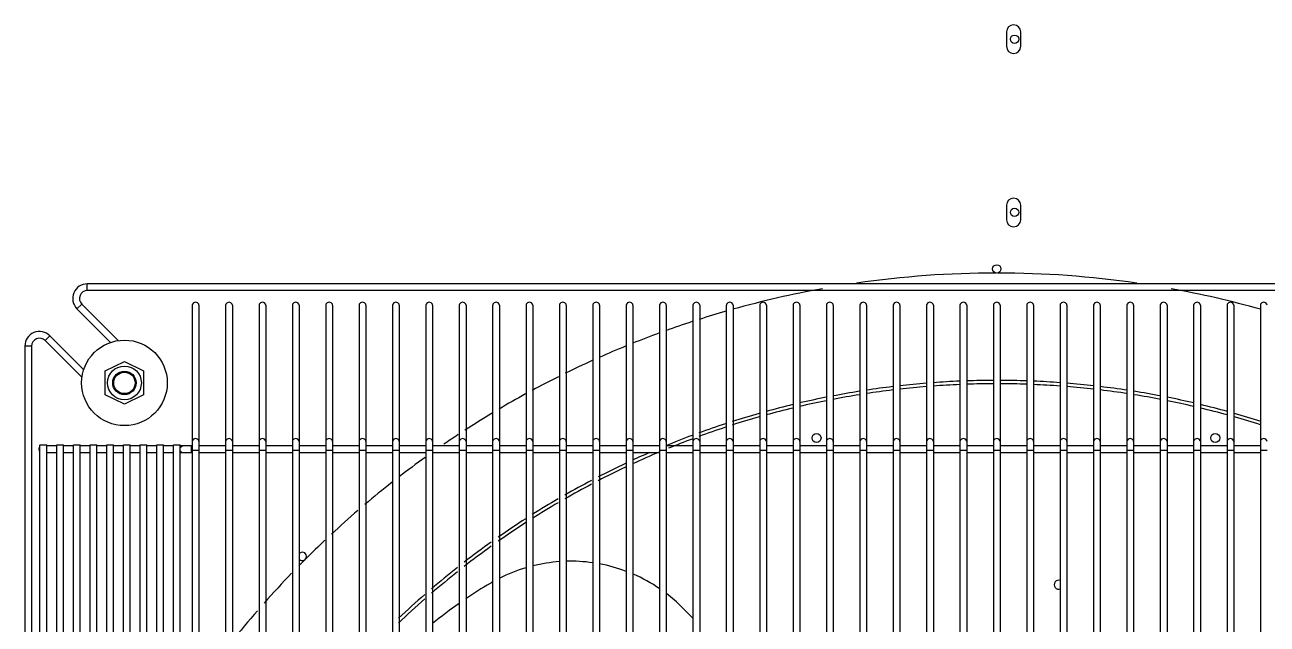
# Model space of a CAD drawing. Header units: metres. Extents: x -367 to 374, y -238 to 224.
# Drawn here: x 240.605 to 241.156, y 216.92 to 217.186 of the extents above; entities that cross this region are included whole.
import ezdxf
from ezdxf.enums import TextEntityAlignment as Align

# ---------------------------------------------------------------- set-up
doc = ezdxf.new("R2010")
doc.units = ezdxf.units.M
for name, color, linetype in [('ELE-ALIMENTADORES', 160, 'Continuous'), ('LA_BAU_BASES GERAIS_R00$0$ARQ-XREF-ATT', 8, 'Continuous'), ('LA_BAU_BASES GERAIS_R00$0$BASE', 253, 'Continuous'), ('LA_BAU_BASES GERAIS_R00$0$dutos', 31, 'Continuous')]:
    doc.layers.add(name, color=color, linetype=linetype)
doc.styles.add('LA_BAU_BASES GERAIS_R00$0$R60-125-RS', font='romans.shx', dxfattribs={"height": 0.19})
doc.styles.add('LA_BAU_BASES GERAIS_R00$0$R80-100-RS', font='romans.shx', dxfattribs={"height": 0.203})

# ---------------------------------------------------------------- blocks, each defined once
blk = doc.blocks.new('LA_BAU_BASES GERAIS_R00$0$A$C5BA41825')
at = {"layer": 'LA_BAU_BASES GERAIS_R00$0$dutos', "color": 251}
for p, q in [((-25.70958968589245, 39.2428556700529), (-25.70958968589245, 39.23645567005246)), ((-25.70328968589244, 39.23645567005246), (-25.70328968589244, 39.2428556700529)), ((-25.70958968589245, 39.16585567005325), (-25.70958968589245, 39.15945567005281)), ((-25.70328968589244, 39.15945567005281), (-25.70328968589244, 39.16585567005325)), ((-26.11770209493681, 39.12795567005287), (-26.11770209493681, 39.13095567005291)), ((-25.30981347807353, 39.13095567005291), (-26.11770209493681, 39.13095567005291)), ((-25.30981347807353, 39.12795567005287), (-26.11770209493681, 39.12795567005287)), ((-26.12017696867171, 39.12198079631833), (-26.12229828901499, 39.11985947597509)), ((-26.12017696867171, 39.12198079631833), (-26.10393958074081, 39.10574340838855)), ((-26.12229828901499, 39.11985947597509), (-26.10736137019935, 39.1049225571594)), ((-26.07111968589244, 39.12149266126528), (-26.07111968589244, 38.2755585557361)), ((-26.06811968589244, 39.12149266126528), (-26.06811968589244, 38.2755585557361)), ((-26.05629968589244, 39.12149266126528), (-26.05629968589244, 38.2755585557361)), ((-26.05329968589244, 39.12149266126528), (-26.05329968589244, 38.2755585557361)), ((-26.04147968589244, 39.12149266126528), (-26.04147968589244, 38.2755585557361)), ((-26.03847968589244, 39.12149266126528), (-26.03847968589244, 38.2755585557361)), ((-26.02665968589244, 39.12149266126528), (-26.02665968589244, 38.2755585557361)), ((-26.02365968589244, 39.12149266126528), (-26.02365968589244, 38.2755585557361)), ((-26.01183968589244, 39.12149266126528), (-26.01183968589244, 38.2755585557361)), ((-26.00883968589244, 39.12149266126528), (-26.00883968589244, 38.2755585557361)), ((-25.99701968589245, 39.12149266126528), (-25.99701968589245, 38.2755585557361)), ((-25.99401968589245, 39.12149266126528), (-25.99401968589245, 38.2755585557361)), ((-25.98219968589245, 39.12149266126528), (-25.98219968589245, 38.2755585557361)), ((-25.97919968589245, 39.12149266126528), (-25.97919968589245, 38.2755585557361)), ((-25.96737968589245, 39.12149266126528), (-25.96737968589245, 38.2755585557361)), ((-25.96437968589245, 39.12149266126528), (-25.96437968589245, 38.2755585557361)), ((-25.95255968589245, 39.12149266126528), (-25.95255968589245, 38.2755585557361)), ((-25.94955968589245, 39.12149266126528), (-25.94955968589245, 38.2755585557361)), ((-25.93773968589245, 39.12149266126528), (-25.93773968589245, 38.2755585557361)), ((-25.93473968589245, 39.12149266126528), (-25.93473968589245, 38.2755585557361)), ((-25.92291968589245, 39.12149266126528), (-25.92291968589245, 38.2755585557361)), ((-25.91991968589245, 39.12149266126528), (-25.91991968589245, 38.2755585557361)), ((-25.90809968589245, 39.12149266126528), (-25.90809968589245, 38.2755585557361)), ((-25.90509968589244, 39.12149266126528), (-25.90509968589244, 38.2755585557361)), ((-25.89327968589244, 39.12149266126528), (-25.89327968589244, 38.2755585557361)), ((-25.89027968589244, 39.12149266126528), (-25.89027968589244, 38.2755585557361)), ((-25.87845968589244, 39.12149266126528), (-25.87845968589244, 38.2755585557361)), ((-25.87545968589244, 39.12149266126528), (-25.87545968589244, 38.2755585557361)), ((-25.86363968589244, 39.12149266126528), (-25.86363968589244, 38.2755585557361)), ((-25.86063968589244, 39.12149266126528), (-25.86063968589244, 38.2755585557361)), ((-25.84881968589244, 39.12149266126528), (-25.84881968589244, 38.2755585557361)), ((-25.84581968589244, 39.12149266126528), (-25.84581968589244, 38.2755585557361)), ((-25.83399968589244, 39.12149266126528), (-25.83399968589244, 38.2755585557361)), ((-25.83099968589244, 39.12149266126528), (-25.83099968589244, 38.2755585557361)), ((-25.81917968589244, 39.12149266126528), (-25.81917968589244, 38.2755585557361)), ((-25.81617968589244, 39.12149266126528), (-25.81617968589244, 38.2755585557361)), ((-25.80435968589244, 39.12149266126528), (-25.80435968589244, 38.2755585557361)), ((-25.80135968589244, 39.12149266126528), (-25.80135968589244, 38.2755585557361)), ((-25.78953968589244, 39.12149266126528), (-25.78953968589244, 38.2755585557361)), ((-25.78653968589244, 39.12149266126528), (-25.78653968589244, 38.2755585557361)), ((-25.77471968589244, 39.12149266126528), (-25.77471968589244, 38.2755585557361)), ((-25.77171968589244, 39.12149266126528), (-25.77171968589244, 38.2755585557361)), ((-25.75989968589244, 39.12149266126528), (-25.75989968589244, 38.2755585557361)), ((-25.75689968589244, 39.12149266126528), (-25.75689968589244, 38.2755585557361)), ((-25.74507968589244, 39.12149266126528), (-25.74507968589244, 38.2755585557361)), ((-25.74207968589244, 39.12149266126528), (-25.74207968589244, 38.2755585557361)), ((-25.73025968589244, 39.12149266126528), (-25.73025968589244, 38.2755585557361)), ((-25.72725968589244, 39.12149266126528), (-25.72725968589244, 38.2755585557361)), ((-25.71543968589244, 39.12149266126528), (-25.71543968589244, 38.2755585557361)), ((-25.71243968589244, 39.12149266126528), (-25.71243968589244, 38.2755585557361)), ((-25.70061968589244, 39.12149266126528), (-25.70061968589244, 38.2755585557361)), ((-25.69761968589244, 39.12149266126528), (-25.69761968589244, 38.2755585557361)), ((-25.68579968589244, 39.12149266126528), (-25.68579968589244, 38.2755585557361)), ((-25.68279968589244, 39.12149266126528), (-25.68279968589244, 38.2755585557361)), ((-25.67097968589244, 39.12149266126528), (-25.67097968589244, 38.2755585557361)), ((-25.66797968589244, 39.12149266126528), (-25.66797968589244, 38.2755585557361)), ((-25.65615968589244, 39.12149266126528), (-25.65615968589244, 38.2755585557361)), ((-25.65315968589244, 39.12149266126528), (-25.65315968589244, 38.2755585557361)), ((-25.64133968589244, 39.12149266126528), (-25.64133968589244, 38.2755585557361)), ((-25.63833968589244, 39.12149266126528), (-25.63833968589244, 38.2755585557361)), ((-25.62651968589244, 39.12149266126528), (-25.62651968589244, 38.2755585557361)), ((-25.62351968589244, 39.12149266126528), (-25.62351968589244, 38.2755585557361)), ((-25.61169968589244, 39.12149266126528), (-25.61169968589244, 38.2755585557361)), ((-25.60869968589244, 39.12149266126528), (-25.60869968589244, 38.2755585557361)), ((-25.59687968589244, 39.12149266126528), (-25.59687968589244, 38.2755585557361)), ((-26.13646481215826, 39.10574172787142), (-26.13434349181499, 39.10786304821465)), ((-26.1200535725059, 39.08933048821791), (-26.13646481215826, 39.10574172787142)), ((-26.11928078654481, 39.09280034294454), (-26.13434349181499, 39.10786304821465)), ((-26.1454396858928, 39.10326685413645), (-26.1454396858928, 38.29566887348881)), ((-26.1424396858928, 39.10326685413645), (-26.1454396858928, 39.10326685413645)), ((-26.1424396858928, 39.10326685413645), (-26.1424396858928, 38.29566887348881)), ((-26.10972051283171, 39.092276202775), (-26.10122051283135, 39.09640567005317)), ((-26.10122051283135, 39.09640567005317), (-26.09272051283099, 39.092276202775)), ((-26.10972051283171, 39.0816351373303), (-26.10972051283171, 39.092276202775)), ((-26.09272051283099, 39.092276202775), (-26.09272051283099, 39.0816351373303)), ((-26.10122051283135, 39.07750567005326), (-26.10972051283171, 39.0816351373303)), ((-26.10313786796262, 39.08213783309282), (-26.10403043891426, 39.08303040404451)), ((-26.09272051283099, 39.0816351373303), (-26.10122051283135, 39.07750567005326)), ((-26.13913583831535, 39.05745567005283), (-26.13888774411353, 39.05833734793146)), ((-26.13888774411353, 39.05833734793146), (-26.13871487642044, 39.05848237338819)), ((-26.13871487642044, 38.33945567005253), (-26.13871487642044, 39.05945567005244)), ((-26.13871069572735, 39.05945567005244), (-26.13571905711353, 39.05945567005244)), ((-26.13571487642044, 38.33945567005253), (-26.13571487642044, 39.05945567005244)), ((-26.13130487642044, 39.05895567005291), (-26.13571487642044, 39.05895567005291)), ((-26.13130487642044, 39.05595567005287), (-26.13571487642044, 39.05595567005287)), ((-26.13130487642044, 38.33945567005253), (-26.13130487642044, 39.05945567005244)), ((-26.13130069572735, 39.05945567005244), (-26.12830905711353, 39.05945567005244)), ((-26.12830487642044, 38.33945567005253), (-26.12830487642044, 39.05945567005244)), ((-26.12389487642044, 39.05895567005291), (-26.12830487642044, 39.05895567005291)), ((-26.12389487642044, 39.05595567005287), (-26.12830487642044, 39.05595567005287)), ((-26.12389487642044, 38.33945567005253), (-26.12389487642044, 39.05945567005244)), ((-26.12389069572735, 39.05945567005244), (-26.12089905711353, 39.05945567005244)), ((-26.12089487642044, 38.33945567005253), (-26.12089487642044, 39.05945567005244)), ((-26.11648487642044, 39.05895567005291), (-26.12089487642044, 39.05895567005291)), ((-26.11648487642044, 39.05595567005287), (-26.12089487642044, 39.05595567005287)), ((-26.11648487642044, 38.33945567005253), (-26.11648487642044, 39.05945567005244)), ((-26.11648069572735, 39.05945567005244), (-26.11348905711353, 39.05945567005244)), ((-26.11348487642044, 38.33945567005253), (-26.11348487642044, 39.05945567005244)), ((-26.10907487642044, 39.05895567005291), (-26.11348487642044, 39.05895567005291)), ((-26.10907487642044, 39.05595567005287), (-26.11348487642044, 39.05595567005287)), ((-26.10907487642044, 38.33945567005253), (-26.10907487642044, 39.05945567005244)), ((-26.10907069572735, 39.05945567005244), (-26.10607905711353, 39.05945567005244)), ((-26.10607487642044, 38.33945567005253), (-26.10607487642044, 39.05945567005244)), ((-26.10166487642044, 39.05895567005291), (-26.10607487642044, 39.05895567005291)), ((-26.10166487642044, 39.05595567005287), (-26.10607487642044, 39.05595567005287)), ((-26.10166487642044, 38.33945567005253), (-26.10166487642044, 39.05945567005244)), ((-26.10166069572735, 39.05945567005244), (-26.09866905711353, 39.05945567005244)), ((-26.09866487642044, 38.33945567005253), (-26.09866487642044, 39.05945567005244)), ((-26.09425487642044, 39.05895567005291), (-26.09866487642044, 39.05895567005291)), ((-26.09425487642044, 39.05595567005287), (-26.09866487642044, 39.05595567005287)), ((-26.09425487642044, 38.33945567005253), (-26.09425487642044, 39.05945567005244)), ((-26.09425069572735, 39.05945567005244), (-26.09125905711353, 39.05945567005244)), ((-26.09125487642044, 38.33945567005253), (-26.09125487642044, 39.05945567005244)), ((-26.08684487642044, 39.05895567005291), (-26.09125487642044, 39.05895567005291)), ((-26.08684487642044, 39.05595567005287), (-26.09125487642044, 39.05595567005287)), ((-26.08684487642044, 38.33945567005253), (-26.08684487642044, 39.05945567005244)), ((-26.08684069572735, 39.05945567005244), (-26.08384905711353, 39.05945567005244)), ((-26.08384487642044, 38.33945567005253), (-26.08384487642044, 39.05945567005244)), ((-26.07943487642044, 39.05895567005291), (-26.08384487642044, 39.05895567005291)), ((-26.07943487642044, 39.05595567005287), (-26.08384487642044, 39.05595567005287)), ((-26.07943487642044, 38.33945567005253), (-26.07943487642044, 39.05945567005244)), ((-26.07943069572735, 39.05945567005244), (-26.07643905711463, 39.05945567005244)), ((-26.07643487642044, 38.33945567005253), (-26.07643487642044, 39.05945567005244)), ((-26.07111968589244, 39.05895567005291), (-26.07643487642044, 39.05895567005291)), ((-26.07111968589244, 39.05595567005287), (-26.07643487642044, 39.05595567005287)), ((-26.07638774411317, 39.05833734793146), (-26.07573822506044, 39.05888225482738)), ((-26.07573822506044, 39.05888225482738), (-26.07533680020953, 39.05895567005291)), ((-26.07143968589208, 39.05595567005287), (-26.07143968589208, 39.05895567005291)), ((-26.06811968589244, 39.05695567005318), (-26.07111968589244, 39.05695567005318)), ((-26.05629968589244, 39.05895567005291), (-26.06811968589244, 39.05895567005291)), ((-26.05629968589244, 39.05595567005287), (-26.06811968589244, 39.05595567005287)), ((-26.05329968589244, 39.05695567005318), (-26.05629968589244, 39.05695567005318)), ((-26.04147968589244, 39.05895567005291), (-26.05329968589244, 39.05895567005291)), ((-26.04147968589244, 39.05595567005287), (-26.05329968589244, 39.05595567005287)), ((-26.03847968589244, 39.05695567005318), (-26.04147968589244, 39.05695567005318)), ((-26.02665968589244, 39.05895567005291), (-26.03847968589244, 39.05895567005291)), ((-26.02665968589244, 39.05595567005287), (-26.03847968589244, 39.05595567005287)), ((-26.02365968589244, 39.05695567005318), (-26.02665968589244, 39.05695567005318)), ((-26.01183968589244, 39.05895567005291), (-26.02365968589244, 39.05895567005291)), ((-26.01183968589244, 39.05595567005287), (-26.02365968589244, 39.05595567005287)), ((-26.00883968589244, 39.05695567005318), (-26.01183968589244, 39.05695567005318)), ((-25.99701968589245, 39.05895567005291), (-26.00883968589244, 39.05895567005291)), ((-25.99701968589245, 39.05595567005287), (-26.00883968589244, 39.05595567005287)), ((-25.99401968589245, 39.05695567005318), (-25.99701968589245, 39.05695567005318)), ((-25.98219968589245, 39.05895567005291), (-25.99401968589245, 39.05895567005291)), ((-25.98219968589245, 39.05595567005287), (-25.99401968589245, 39.05595567005287)), ((-25.97919968589245, 39.05695567005318), (-25.98219968589245, 39.05695567005318)), ((-25.96737968589245, 39.05895567005291), (-25.97919968589245, 39.05895567005291)), ((-25.96737968589245, 39.05595567005287), (-25.97919968589245, 39.05595567005287)), ((-25.96437968589245, 39.05695567005318), (-25.96737968589245, 39.05695567005318)), ((-25.95255968589245, 39.05895567005291), (-25.96437968589245, 39.05895567005291)), ((-25.95255968589245, 39.05595567005287), (-25.96437968589245, 39.05595567005287)), ((-25.94955968589245, 39.05695567005318), (-25.95255968589245, 39.05695567005318)), ((-25.93773968589245, 39.05895567005291), (-25.94955968589245, 39.05895567005291)), ((-25.93773968589245, 39.05595567005287), (-25.94955968589245, 39.05595567005287)), ((-25.93473968589245, 39.05695567005318), (-25.93773968589245, 39.05695567005318)), ((-25.92291968589245, 39.05895567005291), (-25.93473968589245, 39.05895567005291)), ((-25.92291968589245, 39.05595567005287), (-25.93473968589245, 39.05595567005287)), ((-25.91991968589245, 39.05695567005318), (-25.92291968589245, 39.05695567005318)), ((-25.90809968589245, 39.05895567005291), (-25.91991968589245, 39.05895567005291)), ((-25.90809968589245, 39.05595567005287), (-25.91991968589245, 39.05595567005287)), ((-25.90509968589244, 39.05695567005318), (-25.90809968589245, 39.05695567005318)), ((-25.89327968589244, 39.05895567005291), (-25.90509968589244, 39.05895567005291)), ((-25.89327968589244, 39.05595567005287), (-25.90509968589244, 39.05595567005287)), ((-25.89027968589244, 39.05695567005318), (-25.89327968589244, 39.05695567005318)), ((-25.87845968589244, 39.05895567005291), (-25.89027968589244, 39.05895567005291)), ((-25.87845968589244, 39.05595567005287), (-25.89027968589244, 39.05595567005287)), ((-25.87545968589244, 39.05695567005318), (-25.87845968589244, 39.05695567005318)), ((-25.86363968589244, 39.05895567005291), (-25.87545968589244, 39.05895567005291)), ((-25.86363968589244, 39.05595567005287), (-25.87545968589244, 39.05595567005287)), ((-25.86063968589244, 39.05695567005318), (-25.86363968589244, 39.05695567005318)), ((-25.84881968589244, 39.05895567005291), (-25.86063968589244, 39.05895567005291)), ((-25.84881968589244, 39.05595567005287), (-25.86063968589244, 39.05595567005287)), ((-25.84581968589244, 39.05695567005318), (-25.84881968589244, 39.05695567005318)), ((-25.83399968589244, 39.05895567005291), (-25.84581968589244, 39.05895567005291)), ((-25.83399968589244, 39.05595567005287), (-25.84581968589244, 39.05595567005287)), ((-25.83099968589244, 39.05695567005318), (-25.83399968589244, 39.05695567005318)), ((-25.81917968589244, 39.05895567005291), (-25.83099968589244, 39.05895567005291)), ((-25.81917968589244, 39.05595567005287), (-25.83099968589244, 39.05595567005287)), ((-25.81617968589244, 39.05695567005318), (-25.81917968589244, 39.05695567005318)), ((-25.80435968589244, 39.05895567005291), (-25.81617968589244, 39.05895567005291)), ((-25.80435968589244, 39.05595567005287), (-25.81617968589244, 39.05595567005287)), ((-25.80135968589244, 39.05695567005318), (-25.80435968589244, 39.05695567005318)), ((-25.78953968589244, 39.05895567005291), (-25.80135968589244, 39.05895567005291)), ((-25.78953968589244, 39.05595567005287), (-25.80135968589244, 39.05595567005287)), ((-25.78653968589244, 39.05695567005318), (-25.78953968589244, 39.05695567005318)), ((-25.77471968589244, 39.05895567005291), (-25.78653968589244, 39.05895567005291)), ((-25.77471968589244, 39.05595567005287), (-25.78653968589244, 39.05595567005287)), ((-25.77171968589244, 39.05695567005318), (-25.77471968589244, 39.05695567005318)), ((-25.75989968589244, 39.05895567005291), (-25.77171968589244, 39.05895567005291)), ((-25.75989968589244, 39.05595567005287), (-25.77171968589244, 39.05595567005287)), ((-25.75689968589244, 39.05695567005318), (-25.75989968589244, 39.05695567005318)), ((-25.74507968589244, 39.05895567005291), (-25.75689968589244, 39.05895567005291)), ((-25.74507968589244, 39.05595567005287), (-25.75689968589244, 39.05595567005287)), ((-25.74207968589244, 39.05695567005318), (-25.74507968589244, 39.05695567005318)), ((-25.73025968589244, 39.05895567005291), (-25.74207968589244, 39.05895567005291)), ((-25.73025968589244, 39.05595567005287), (-25.74207968589244, 39.05595567005287)), ((-25.72725968589244, 39.05695567005318), (-25.73025968589244, 39.05695567005318)), ((-25.71543968589244, 39.05895567005291), (-25.72725968589244, 39.05895567005291)), ((-25.71543968589244, 39.05595567005287), (-25.72725968589244, 39.05595567005287)), ((-25.71243968589244, 39.05695567005318), (-25.71543968589244, 39.05695567005318)), ((-25.70061968589244, 39.05895567005291), (-25.71243968589244, 39.05895567005291)), ((-25.70061968589244, 39.05595567005287), (-25.71243968589244, 39.05595567005287)), ((-25.69761968589244, 39.05695567005318), (-25.70061968589244, 39.05695567005318)), ((-25.68579968589244, 39.05895567005291), (-25.69761968589244, 39.05895567005291)), ((-25.68579968589244, 39.05595567005287), (-25.69761968589244, 39.05595567005287)), ((-25.68279968589244, 39.05695567005318), (-25.68579968589244, 39.05695567005318)), ((-25.67097968589244, 39.05895567005291), (-25.68279968589244, 39.05895567005291)), ((-25.67097968589244, 39.05595567005287), (-25.68279968589244, 39.05595567005287)), ((-25.66797968589244, 39.05695567005318), (-25.67097968589244, 39.05695567005318)), ((-25.65615968589244, 39.05895567005291), (-25.66797968589244, 39.05895567005291)), ((-25.65615968589244, 39.05595567005287), (-25.66797968589244, 39.05595567005287)), ((-25.65315968589244, 39.05695567005318), (-25.65615968589244, 39.05695567005318)), ((-25.64133968589244, 39.05895567005291), (-25.65315968589244, 39.05895567005291)), ((-25.64133968589244, 39.05595567005287), (-25.65315968589244, 39.05595567005287)), ((-25.63833968589244, 39.05695567005318), (-25.64133968589244, 39.05695567005318)), ((-25.62651968589244, 39.05895567005291), (-25.63833968589244, 39.05895567005291)), ((-25.62651968589244, 39.05595567005287), (-25.63833968589244, 39.05595567005287)), ((-25.62351968589244, 39.05695567005318), (-25.62651968589244, 39.05695567005318)), ((-25.61169968589244, 39.05895567005291), (-25.62351968589244, 39.05895567005291)), ((-25.61169968589244, 39.05595567005287), (-25.62351968589244, 39.05595567005287)), ((-25.60869968589244, 39.05695567005318), (-25.61169968589244, 39.05695567005318)), ((-25.59687968589244, 39.05895567005291), (-25.60869968589244, 39.05895567005291)), ((-25.59687968589244, 39.05595567005287), (-25.60869968589244, 39.05595567005287)), ((-25.59387968589244, 39.05695567005318), (-25.59687968589244, 39.05695567005318)), ((-25.84881968589244, 38.98245384003872), (-25.8536002880648, 38.98723444221105))]:
    blk.add_line(p, q, dxfattribs=at)
for points in [[(-26.06961968589244, 39.12280459082672), (-26.07050136377099, 39.12255403457618), (-26.07104627066699, 39.12189806979541), (-26.07111438402844, 39.12149266126528)], [(-26.06812498775644, 39.12149266126528), (-26.0681931011179, 39.12189806979541), (-26.0687380080139, 39.12255403457618), (-26.06961968589244, 39.12280459082672)], [(-26.05479968589244, 39.12280459082672), (-26.05568136377099, 39.12255403457618), (-26.05622627066699, 39.12189806979541), (-26.05629438402844, 39.12149266126528)], [(-26.05330498775644, 39.12149266126528), (-26.0533731011179, 39.12189806979541), (-26.05391800801389, 39.12255403457618), (-26.05479968589244, 39.12280459082672)], [(-26.03997968589244, 39.12280459082672), (-26.04086136377099, 39.12255403457618), (-26.04140627066699, 39.12189806979541), (-26.04147438402844, 39.12149266126528)], [(-26.03848498775644, 39.12149266126528), (-26.0385531011179, 39.12189806979541), (-26.03909800801389, 39.12255403457618), (-26.03997968589244, 39.12280459082672)], [(-26.02515968589244, 39.12280459082672), (-26.02604136377099, 39.12255403457618), (-26.02658627066699, 39.12189806979541), (-26.02665438402844, 39.12149266126528)], [(-26.02366498775644, 39.12149266126528), (-26.0237331011179, 39.12189806979541), (-26.0242780080139, 39.12255403457618), (-26.02515968589244, 39.12280459082672)], [(-26.01033968589244, 39.12280459082672), (-26.01122136377099, 39.12255403457618), (-26.01176627066699, 39.12189806979541), (-26.01183438402844, 39.12149266126528)], [(-26.00884498775644, 39.12149266126528), (-26.0089131011179, 39.12189806979541), (-26.0094580080139, 39.12255403457618), (-26.01033968589244, 39.12280459082672)], [(-25.99551968589244, 39.12280459082672), (-25.99640136377099, 39.12255403457618), (-25.99694627066699, 39.12189806979541), (-25.99701438402844, 39.12149266126528)], [(-25.99402498775644, 39.12149266126528), (-25.9940931011179, 39.12189806979541), (-25.9946380080139, 39.12255403457618), (-25.99551968589244, 39.12280459082672)], [(-25.98069968589244, 39.12280459082672), (-25.98158136377099, 39.12255403457618), (-25.98212627066699, 39.12189806979541), (-25.98219438402844, 39.12149266126528)], [(-25.97920498775644, 39.12149266126528), (-25.9792731011179, 39.12189806979541), (-25.9798180080139, 39.12255403457618), (-25.98069968589244, 39.12280459082672)], [(-25.96587968589244, 39.12280459082672), (-25.96676136377099, 39.12255403457618), (-25.96730627066699, 39.12189806979541), (-25.96737438402844, 39.12149266126528)], [(-25.96438498775644, 39.12149266126528), (-25.9644531011179, 39.12189806979541), (-25.9649980080139, 39.12255403457618), (-25.96587968589244, 39.12280459082672)], [(-25.95105968589244, 39.12280459082672), (-25.95194136377099, 39.12255403457618), (-25.95248627066699, 39.12189806979541), (-25.95255438402844, 39.12149266126528)], [(-25.94956498775644, 39.12149266126528), (-25.9496331011179, 39.12189806979541), (-25.9501780080139, 39.12255403457618), (-25.95105968589244, 39.12280459082672)], [(-25.93623968589244, 39.12280459082672), (-25.93712136377099, 39.12255403457618), (-25.93766627066699, 39.12189806979541), (-25.93773438402844, 39.12149266126528)], [(-25.93474498775644, 39.12149266126528), (-25.9348131011179, 39.12189806979541), (-25.9353580080139, 39.12255403457618), (-25.93623968589244, 39.12280459082672)], [(-25.92141968589244, 39.12280459082672), (-25.92230136377099, 39.12255403457618), (-25.92284627066699, 39.12189806979541), (-25.92291438402845, 39.12149266126528)], [(-25.91992498775644, 39.12149266126528), (-25.9199931011179, 39.12189806979541), (-25.9205380080139, 39.12255403457618), (-25.92141968589244, 39.12280459082672)], [(-25.90659968589244, 39.12280459082672), (-25.90748136377099, 39.12255403457618), (-25.90802627066699, 39.12189806979541), (-25.90809438402844, 39.12149266126528)], [(-25.90510498775644, 39.12149266126528), (-25.9051731011179, 39.12189806979541), (-25.9057180080139, 39.12255403457618), (-25.90659968589244, 39.12280459082672)], [(-25.89177968589244, 39.12280459082672), (-25.89266136377099, 39.12255403457618), (-25.89320627066699, 39.12189806979541), (-25.89327438402844, 39.12149266126528)], [(-25.89028498775644, 39.12149266126528), (-25.8903531011179, 39.12189806979541), (-25.8908980080139, 39.12255403457618), (-25.89177968589244, 39.12280459082672)], [(-25.87695968589244, 39.12280459082672), (-25.87784136377099, 39.12255403457618), (-25.87838627066699, 39.12189806979541), (-25.87845438402844, 39.12149266126528)], [(-25.87546498775644, 39.12149266126528), (-25.8755331011179, 39.12189806979541), (-25.8760780080139, 39.12255403457618), (-25.87695968589244, 39.12280459082672)], [(-25.86213968589244, 39.12280459082672), (-25.86302136377099, 39.12255403457618), (-25.86356627066699, 39.12189806979541), (-25.86363438402844, 39.12149266126528)], [(-25.86064498775644, 39.12149266126528), (-25.8607131011179, 39.12189806979541), (-25.8612580080139, 39.12255403457618), (-25.86213968589244, 39.12280459082672)], [(-25.84731968589244, 39.12280459082672), (-25.84820136377099, 39.12255403457618), (-25.84874627066699, 39.12189806979541), (-25.84881438402844, 39.12149266126528)], [(-25.84582498775644, 39.12149266126528), (-25.84589310111789, 39.12189806979541), (-25.8464380080139, 39.12255403457618), (-25.84731968589244, 39.12280459082672)], [(-25.83249968589244, 39.12280459082672), (-25.83338136377099, 39.12255403457618), (-25.83392627066699, 39.12189806979541), (-25.83399438402844, 39.12149266126528)], [(-25.83100498775644, 39.12149266126528), (-25.83107310111789, 39.12189806979541), (-25.8316180080139, 39.12255403457618), (-25.83249968589244, 39.12280459082672)], [(-25.81767968589244, 39.12280459082672), (-25.81856136377099, 39.12255403457618), (-25.81910627066699, 39.12189806979541), (-25.81917438402844, 39.12149266126528)], [(-25.81618498775644, 39.12149266126528), (-25.8162531011179, 39.12189806979541), (-25.8167980080139, 39.12255403457618), (-25.81767968589244, 39.12280459082672)], [(-25.80285968589244, 39.12280459082672), (-25.80374136377099, 39.12255403457618), (-25.80428627066699, 39.12189806979541), (-25.80435438402844, 39.12149266126528)], [(-25.80136498775644, 39.12149266126528), (-25.8014331011179, 39.12189806979541), (-25.8019780080139, 39.12255403457618), (-25.80285968589244, 39.12280459082672)], [(-25.78803968589244, 39.12280459082672), (-25.78892136377099, 39.12255403457618), (-25.78946627066698, 39.12189806979541), (-25.78953438402844, 39.12149266126528)], [(-25.78654498775644, 39.12149266126528), (-25.7866131011179, 39.12189806979541), (-25.7871580080139, 39.12255403457618), (-25.78803968589244, 39.12280459082672)], [(-25.77321968589244, 39.12280459082672), (-25.77410136377099, 39.12255403457618), (-25.77464627066698, 39.12189806979541), (-25.77471438402844, 39.12149266126528)], [(-25.77172498775644, 39.12149266126528), (-25.7717931011179, 39.12189806979541), (-25.7723380080139, 39.12255403457618), (-25.77321968589244, 39.12280459082672)], [(-25.75839968589244, 39.12280459082672), (-25.75928136377099, 39.12255403457618), (-25.75982627066698, 39.12189806979541), (-25.75989438402844, 39.12149266126528)], [(-25.75690498775644, 39.12149266126528), (-25.7569731011179, 39.12189806979541), (-25.7575180080139, 39.12255403457618), (-25.75839968589244, 39.12280459082672)], [(-25.74357968589244, 39.12280459082672), (-25.74446136377099, 39.12255403457618), (-25.74500627066698, 39.12189806979541), (-25.74507438402844, 39.12149266126528)], [(-25.74208498775644, 39.12149266126528), (-25.7421531011179, 39.12189806979541), (-25.7426980080139, 39.12255403457618), (-25.74357968589244, 39.12280459082672)], [(-25.72875968589244, 39.12280459082672), (-25.72964136377099, 39.12255403457618), (-25.73018627066698, 39.12189806979541), (-25.73025438402844, 39.12149266126528)], [(-25.72726498775644, 39.12149266126528), (-25.7273331011179, 39.12189806979541), (-25.7278780080139, 39.12255403457618), (-25.72875968589244, 39.12280459082672)], [(-25.71393968589244, 39.12280459082672), (-25.71482136377099, 39.12255403457618), (-25.71536627066699, 39.12189806979541), (-25.71543438402844, 39.12149266126528)], [(-25.71244498775644, 39.12149266126528), (-25.7125131011179, 39.12189806979541), (-25.7130580080139, 39.12255403457618), (-25.71393968589244, 39.12280459082672)], [(-25.69911968589244, 39.12280459082672), (-25.70000136377099, 39.12255403457618), (-25.70054627066699, 39.12189806979541), (-25.70061438402844, 39.12149266126528)], [(-25.69762498775644, 39.12149266126528), (-25.6976931011179, 39.12189806979541), (-25.6982380080139, 39.12255403457618), (-25.69911968589244, 39.12280459082672)], [(-25.68429968589244, 39.12280459082672), (-25.68518136377099, 39.12255403457618), (-25.68572627066699, 39.12189806979541), (-25.68579438402844, 39.12149266126528)], [(-25.68280498775644, 39.12149266126528), (-25.6828731011179, 39.12189806979541), (-25.68341800801389, 39.12255403457618), (-25.68429968589244, 39.12280459082672)], [(-25.66947968589244, 39.12280459082672), (-25.67036136377099, 39.12255403457618), (-25.67090627066699, 39.12189806979541), (-25.67097438402844, 39.12149266126528)], [(-25.66798498775644, 39.12149266126528), (-25.6680531011179, 39.12189806979541), (-25.66859800801389, 39.12255403457618), (-25.66947968589244, 39.12280459082672)], [(-25.65465968589244, 39.12280459082672), (-25.65554136377099, 39.12255403457618), (-25.65608627066699, 39.12189806979541), (-25.65615438402845, 39.12149266126528)], [(-25.65316498775644, 39.12149266126528), (-25.6532331011179, 39.12189806979541), (-25.65377800801389, 39.12255403457618), (-25.65465968589244, 39.12280459082672)], [(-25.63983968589245, 39.12280459082672), (-25.64072136377099, 39.12255403457618), (-25.64126627066699, 39.12189806979541), (-25.64133438402845, 39.12149266126528)], [(-25.63834498775644, 39.12149266126528), (-25.6384131011179, 39.12189806979541), (-25.63895800801389, 39.12255403457618), (-25.63983968589245, 39.12280459082672)], [(-25.62501968589245, 39.12280459082672), (-25.62590136377099, 39.12255403457618), (-25.62644627066699, 39.12189806979541), (-25.62651438402845, 39.12149266126528)], [(-25.62352498775645, 39.12149266126528), (-25.6235931011179, 39.12189806979541), (-25.62413800801389, 39.12255403457618), (-25.62501968589245, 39.12280459082672)], [(-25.61019968589245, 39.12280459082672), (-25.61108136377099, 39.12255403457618), (-25.61162627066699, 39.12189806979541), (-25.61169438402845, 39.12149266126528)], [(-25.60870498775645, 39.12149266126528), (-25.6087731011179, 39.12189806979541), (-25.60931800801389, 39.12255403457618), (-25.61019968589245, 39.12280459082672)], [(-25.59537968589245, 39.12280459082672), (-25.59626136377099, 39.12255403457618), (-25.59680627066699, 39.12189806979541), (-25.59687438402845, 39.12149266126528)], [(-25.59388498775645, 39.12149266126528), (-25.5939531011179, 39.12189806979541), (-25.59449800801389, 39.12255403457618), (-25.59537968589245, 39.12280459082672)], [(-26.06961968589244, 39.06220338829576), (-26.07050136377099, 39.06195283204522), (-26.07104627066699, 39.06129686726445), (-26.07111968589244, 39.06089145873545)], [(-26.06811968589244, 39.06089145873545), (-26.0681931011179, 39.06129686726445), (-26.0687380080139, 39.06195283204522), (-26.06961968589244, 39.06220338829576)], [(-26.05479968589244, 39.06220338829576), (-26.05568136377099, 39.06195283204522), (-26.05622627066699, 39.06129686726445), (-26.05629968589244, 39.06089145873545)], [(-26.05329968589244, 39.06089145873545), (-26.0533731011179, 39.06129686726445), (-26.05391800801389, 39.06195283204522), (-26.05479968589244, 39.06220338829576)], [(-26.03997968589244, 39.06220338829576), (-26.04086136377099, 39.06195283204522), (-26.04140627066699, 39.06129686726445), (-26.04147968589244, 39.06089145873545)], [(-26.03847968589244, 39.06089145873545), (-26.0385531011179, 39.06129686726445), (-26.03909800801389, 39.06195283204522), (-26.03997968589244, 39.06220338829576)], [(-26.02515968589244, 39.06220338829576), (-26.02604136377099, 39.06195283204522), (-26.02658627066699, 39.06129686726445), (-26.02665968589244, 39.06089145873545)], [(-26.02365968589244, 39.06089145873545), (-26.0237331011179, 39.06129686726445), (-26.0242780080139, 39.06195283204522), (-26.02515968589244, 39.06220338829576)], [(-26.01033968589244, 39.06220338829576), (-26.01122136377099, 39.06195283204522), (-26.01176627066699, 39.06129686726445), (-26.01183968589244, 39.06089145873545)], [(-26.00883968589244, 39.06089145873545), (-26.0089131011179, 39.06129686726445), (-26.0094580080139, 39.06195283204522), (-26.01033968589244, 39.06220338829576)], [(-25.99551968589244, 39.06220338829576), (-25.99640136377099, 39.06195283204522), (-25.99694627066699, 39.06129686726445), (-25.99701968589245, 39.06089145873545)], [(-25.99401968589245, 39.06089145873545), (-25.9940931011179, 39.06129686726445), (-25.9946380080139, 39.06195283204522), (-25.99551968589244, 39.06220338829576)], [(-25.98069968589244, 39.06220338829576), (-25.98158136377099, 39.06195283204522), (-25.98212627066699, 39.06129686726445), (-25.98219968589245, 39.06089145873545)], [(-25.97919968589245, 39.06089145873545), (-25.9792731011179, 39.06129686726445), (-25.9798180080139, 39.06195283204522), (-25.98069968589244, 39.06220338829576)], [(-25.96587968589244, 39.06220338829576), (-25.96676136377099, 39.06195283204522), (-25.96730627066699, 39.06129686726445), (-25.96737968589245, 39.06089145873545)], [(-25.96437968589245, 39.06089145873545), (-25.9644531011179, 39.06129686726445), (-25.9649980080139, 39.06195283204522), (-25.96587968589244, 39.06220338829576)], [(-25.95105968589244, 39.06220338829576), (-25.95194136377099, 39.06195283204522), (-25.95248627066699, 39.06129686726445), (-25.95255968589245, 39.06089145873545)], [(-25.94955968589245, 39.06089145873545), (-25.9496331011179, 39.06129686726445), (-25.9501780080139, 39.06195283204522), (-25.95105968589244, 39.06220338829576)], [(-25.93623968589244, 39.06220338829576), (-25.93712136377099, 39.06195283204522), (-25.93766627066699, 39.06129686726445), (-25.93773968589245, 39.06089145873545)], [(-25.93473968589245, 39.06089145873545), (-25.9348131011179, 39.06129686726445), (-25.9353580080139, 39.06195283204522), (-25.93623968589244, 39.06220338829576)], [(-25.92141968589244, 39.06220338829576), (-25.92230136377099, 39.06195283204522), (-25.92284627066699, 39.06129686726445), (-25.92291968589245, 39.06089145873545)], [(-25.91991968589245, 39.06089145873545), (-25.9199931011179, 39.06129686726445), (-25.9205380080139, 39.06195283204522), (-25.92141968589244, 39.06220338829576)], [(-25.90659968589244, 39.06220338829576), (-25.90748136377099, 39.06195283204522), (-25.90802627066699, 39.06129686726445), (-25.90809968589245, 39.06089145873545)], [(-25.90509968589244, 39.06089145873545), (-25.9051731011179, 39.06129686726445), (-25.9057180080139, 39.06195283204522), (-25.90659968589244, 39.06220338829576)], [(-25.89177968589244, 39.06220338829576), (-25.89266136377099, 39.06195283204522), (-25.89320627066699, 39.06129686726445), (-25.89327968589244, 39.06089145873545)], [(-25.89027968589244, 39.06089145873545), (-25.8903531011179, 39.06129686726445), (-25.8908980080139, 39.06195283204522), (-25.89177968589244, 39.06220338829576)], [(-25.87695968589244, 39.06220338829576), (-25.87784136377099, 39.06195283204522), (-25.87838627066699, 39.06129686726445), (-25.87845968589244, 39.06089145873545)], [(-25.87545968589244, 39.06089145873545), (-25.8755331011179, 39.06129686726445), (-25.8760780080139, 39.06195283204522), (-25.87695968589244, 39.06220338829576)], [(-25.86213968589244, 39.06220338829576), (-25.86302136377099, 39.06195283204522), (-25.86356627066699, 39.06129686726445), (-25.86363968589244, 39.06089145873545)], [(-25.86063968589244, 39.06089145873545), (-25.8607131011179, 39.06129686726445), (-25.8612580080139, 39.06195283204522), (-25.86213968589244, 39.06220338829576)], [(-25.84731968589244, 39.06220338829576), (-25.84820136377099, 39.06195283204522), (-25.84874627066699, 39.06129686726445), (-25.84881968589244, 39.06089145873545)], [(-25.84581968589244, 39.06089145873545), (-25.84589310111789, 39.06129686726445), (-25.8464380080139, 39.06195283204522), (-25.84731968589244, 39.06220338829576)], [(-25.83249968589244, 39.06220338829576), (-25.83338136377099, 39.06195283204522), (-25.83392627066699, 39.06129686726445), (-25.83399968589244, 39.06089145873545)], [(-25.83099968589244, 39.06089145873545), (-25.83107310111789, 39.06129686726445), (-25.8316180080139, 39.06195283204522), (-25.83249968589244, 39.06220338829576)], [(-25.81767968589244, 39.06220338829576), (-25.81856136377099, 39.06195283204522), (-25.81910627066699, 39.06129686726445), (-25.81917968589244, 39.06089145873545)], [(-25.81617968589244, 39.06089145873545), (-25.8162531011179, 39.06129686726445), (-25.8167980080139, 39.06195283204522), (-25.81767968589244, 39.06220338829576)], [(-25.80285968589244, 39.06220338829576), (-25.80374136377099, 39.06195283204522), (-25.80428627066699, 39.06129686726445), (-25.80435968589244, 39.06089145873545)], [(-25.80135968589244, 39.06089145873545), (-25.8014331011179, 39.06129686726445), (-25.8019780080139, 39.06195283204522), (-25.80285968589244, 39.06220338829576)], [(-25.78803968589244, 39.06220338829576), (-25.78892136377099, 39.06195283204522), (-25.78946627066698, 39.06129686726445), (-25.78953968589244, 39.06089145873545)], [(-25.78653968589244, 39.06089145873545), (-25.7866131011179, 39.06129686726445), (-25.7871580080139, 39.06195283204522), (-25.78803968589244, 39.06220338829576)], [(-25.77321968589244, 39.06220338829576), (-25.77410136377099, 39.06195283204522), (-25.77464627066698, 39.06129686726445), (-25.77471968589244, 39.06089145873545)], [(-25.77171968589244, 39.06089145873545), (-25.7717931011179, 39.06129686726445), (-25.7723380080139, 39.06195283204522), (-25.77321968589244, 39.06220338829576)], [(-25.75839968589244, 39.06220338829576), (-25.75928136377099, 39.06195283204522), (-25.75982627066698, 39.06129686726445), (-25.75989968589244, 39.06089145873545)], [(-25.75689968589244, 39.06089145873545), (-25.7569731011179, 39.06129686726445), (-25.7575180080139, 39.06195283204522), (-25.75839968589244, 39.06220338829576)], [(-25.74357968589244, 39.06220338829576), (-25.74446136377099, 39.06195283204522), (-25.74500627066698, 39.06129686726445), (-25.74507968589244, 39.06089145873545)], [(-25.74207968589244, 39.06089145873545), (-25.7421531011179, 39.06129686726445), (-25.7426980080139, 39.06195283204522), (-25.74357968589244, 39.06220338829576)], [(-25.72875968589244, 39.06220338829576), (-25.72964136377099, 39.06195283204522), (-25.73018627066698, 39.06129686726445), (-25.73025968589244, 39.06089145873545)], [(-25.72725968589244, 39.06089145873545), (-25.7273331011179, 39.06129686726445), (-25.7278780080139, 39.06195283204522), (-25.72875968589244, 39.06220338829576)], [(-25.71393968589244, 39.06220338829576), (-25.71482136377099, 39.06195283204522), (-25.71536627066699, 39.06129686726445), (-25.71543968589244, 39.06089145873545)], [(-25.71243968589244, 39.06089145873545), (-25.7125131011179, 39.06129686726445), (-25.7130580080139, 39.06195283204522), (-25.71393968589244, 39.06220338829576)], [(-25.69911968589244, 39.06220338829576), (-25.70000136377099, 39.06195283204522), (-25.70054627066699, 39.06129686726445), (-25.70061968589244, 39.06089145873545)], [(-25.69761968589244, 39.06089145873545), (-25.6976931011179, 39.06129686726445), (-25.6982380080139, 39.06195283204522), (-25.69911968589244, 39.06220338829576)], [(-25.68429968589244, 39.06220338829576), (-25.68518136377099, 39.06195283204522), (-25.68572627066699, 39.06129686726445), (-25.68579968589244, 39.06089145873545)], [(-25.68279968589244, 39.06089145873545), (-25.6828731011179, 39.06129686726445), (-25.68341800801389, 39.06195283204522), (-25.68429968589244, 39.06220338829576)], [(-25.66947968589244, 39.06220338829576), (-25.67036136377099, 39.06195283204522), (-25.67090627066699, 39.06129686726445), (-25.67097968589244, 39.06089145873545)], [(-25.66797968589244, 39.06089145873545), (-25.6680531011179, 39.06129686726445), (-25.66859800801389, 39.06195283204522), (-25.66947968589244, 39.06220338829576)], [(-25.65465968589244, 39.06220338829576), (-25.65554136377099, 39.06195283204522), (-25.65608627066699, 39.06129686726445), (-25.65615968589244, 39.06089145873545)], [(-25.65315968589244, 39.06089145873545), (-25.6532331011179, 39.06129686726445), (-25.65377800801389, 39.06195283204522), (-25.65465968589244, 39.06220338829576)], [(-25.63983968589245, 39.06220338829576), (-25.64072136377099, 39.06195283204522), (-25.64126627066699, 39.06129686726445), (-25.64133968589244, 39.06089145873545)], [(-25.63833968589244, 39.06089145873545), (-25.6384131011179, 39.06129686726445), (-25.63895800801389, 39.06195283204522), (-25.63983968589245, 39.06220338829576)], [(-25.62501968589245, 39.06220338829576), (-25.62590136377099, 39.06195283204522), (-25.62644627066699, 39.06129686726445), (-25.62651968589244, 39.06089145873545)], [(-25.62351968589244, 39.06089145873545), (-25.6235931011179, 39.06129686726445), (-25.62413800801389, 39.06195283204522), (-25.62501968589245, 39.06220338829576)], [(-25.61019968589245, 39.06220338829576), (-25.61108136377099, 39.06195283204522), (-25.61162627066699, 39.06129686726445), (-25.61169968589244, 39.06089145873545)], [(-25.60869968589244, 39.06089145873545), (-25.6087731011179, 39.06129686726445), (-25.60931800801389, 39.06195283204522), (-25.61019968589245, 39.06220338829576)], [(-25.59537968589245, 39.06220338829576), (-25.59626136377099, 39.06195283204522), (-25.59680627066699, 39.06129686726445), (-25.59687968589244, 39.06089145873545)], [(-25.59387968589244, 39.06089145873545), (-25.5939531011179, 39.06129686726445), (-25.59449800801389, 39.06195283204522), (-25.59537968589245, 39.06220338829576)], [(-26.13871487642044, 39.05642896671645), (-26.13888774411353, 39.05657399217432), (-26.13913583831535, 39.05745567005283)], [(-26.07533680020953, 39.05595567005287), (-26.07573822506044, 39.05602908527828), (-26.07638774411317, 39.05657399217432), (-26.07643487642044, 39.05674149110234)]]:
    blk.add_lwpolyline(points, dxfattribs=at)
for centre, radius in [((-25.70602099140189, 39.23962436454269), 0.001849999999636363), ((-25.70602099140189, 39.16272436454346), 0.001849999999636363), ((-25.71393938038226, 39.13757436454307), 0.001849999999636363), ((-26.10122051283135, 39.08695567005327), 0.01900000000036363), ((-26.10122051283135, 39.08695567005327), 0.007499999999999997), ((-26.10122051283135, 39.08695567005327), 0.005200000000363635), ((-26.10122051283135, 39.08695567005327), 0.004762499999999999), ((-25.79395639031863, 39.06248409960267), 0.001999999999636363), ((-25.61695639031863, 39.06248409960267), 0.001999999999636363)]:
    blk.add_circle(centre, radius, dxfattribs=at)
for centre, radius, start, end in [((-25.70643968589244, 39.2428556700529), 0.003149999999999999, 0, 180), ((-25.70643968589244, 39.23645567005246), 0.003149999999999999, 180, 0), ((-25.70643968589244, 39.16585567005325), 0.003149999999999999, 0, 180), ((-25.70643968589244, 39.15945567005281), 0.003149999999999999, 180, 0), ((-25.71393938038226, 38.70157436454269), 0.4341807889319999, 90.04426166621262, 98.24092714632529), ((-25.71393938038226, 38.70157436454269), 0.4341807889319999, 81.75907295566427, 89.95573833378737), ((-26.11770209493681, 39.12445567005318), 0.006499999999636361, 90, 225.0000000002145), ((-26.11770209493681, 39.12445567005318), 0.003499999999636363, 90, 225.0000000002145), ((-25.71393938038226, 38.70157436454269), 0.4341807889319999, 100.2681442206654, 105.6518518290965), ((-25.71393938038226, 38.70157436454269), 0.4341807889319999, 74.3482332457608, 79.73185581664994), ((-25.71393938038226, 38.70157436454269), 0.4341807889319999, 106.0697437299846, 107.718621556081), ((-25.71393938038226, 38.70157436454269), 0.4341807889319999, 108.1375064571282, 109.7881575308615), ((-26.13893968589208, 39.10326685413645), 0.006499999999636361, 45.00000000021461, 180), ((-26.13893968589208, 39.10326685413645), 0.003499999999636363, 45.00000000021461, 180), ((-25.71393938038226, 38.70157436454269), 0.4341807889319999, 110.2069483165853, 111.8550872710488), ((-25.71393938038226, 38.70157436454269), 0.4341807889319999, 112.2726991523843, 113.9977071407465), ((-25.71393938038226, 38.70157436454269), 0.4341807889319999, 114.4394622832042, 116.1816028427365), ((-25.71393938038226, 38.70157436454269), 0.4341807889319999, 116.6239229630675, 118.3657316480219), ((-25.71393938038226, 38.70157436454269), 0.3864947102519999, 96.85054116541765, 98.62912276224412), ((-25.71393938038226, 38.70157436454269), 0.3850000000003635, 96.87739319978454, 98.66287446380034), ((-25.71393938038226, 38.70157436454269), 0.3850000000003635, 94.63964174397913, 96.42416797636757), ((-25.71393938038226, 38.70157436454269), 0.3864947102519999, 94.62170651195439, 96.39906717967101), ((-25.71393938038226, 38.70157436454269), 0.3864947102519999, 92.42257290908327, 94.1766277474629), ((-25.71393938038226, 38.70157436454269), 0.3850000000003635, 92.43197708004597, 94.19283709641167), ((-25.71393938038226, 38.70157436454269), 0.3864947102519999, 90.22271743216314, 91.97729509953756), ((-25.71393938038226, 38.70157436454269), 0.3850000000003635, 90.22358210146699, 91.98497105972989), ((-25.71393938038226, 38.70157436454269), 0.3864947102519999, 88.02279559417596, 89.77737327244253), ((-25.71393938038226, 38.70157436454269), 0.3850000000003635, 88.01511998601069, 89.77650895521056), ((-25.71393938038226, 38.70157436454269), 0.3850000000003635, 85.80725391146632, 87.56811396030191), ((-25.71393938038226, 38.70157436454269), 0.3864947102519999, 85.82346290874922, 87.57751777927066), ((-25.71393938038226, 38.70157436454269), 0.3850000000003635, 83.57592433652117, 85.36044925252756), ((-25.71393938038226, 38.70157436454269), 0.3864947102519999, 83.60102477686559, 85.378384133502), ((-25.71393938038226, 38.70157436454269), 0.3864947102519999, 81.37096917096926, 83.1495507844629), ((-25.71393938038226, 38.70157436454269), 0.3850000000003635, 81.3372178266603, 83.12269910738681), ((-25.71393938038226, 38.70157436454269), 0.4341807889319999, 118.8073187705236, 120.5884109748433), ((-25.71393938038226, 38.70157436454269), 0.3864947102519999, 101.3101221798537, 103.0883764564703), ((-25.71393938038226, 38.70157436454269), 0.3850000000003635, 101.3542783948689, 103.1394382448638), ((-25.71393938038226, 38.70157436454269), 0.3864947102519999, 99.08049428421707, 100.8587921953651), ((-25.71393938038226, 38.70157436454269), 0.3850000000003635, 99.11599725932804, 100.9011963869951), ((-25.71393938038226, 38.70157436454269), 0.3850000000003635, 79.09889589365574, 80.88409502750399), ((-25.71393938038226, 38.70157436454269), 0.3864947102519999, 79.14129972803958, 80.91959764632955), ((-25.71393938038226, 38.70157436454269), 0.3850000000003635, 76.86065403969572, 78.64581388544745), ((-25.71393938038226, 38.70157436454269), 0.3864947102519999, 76.91171547047813, 78.68996974426419), ((-25.71393938038226, 38.70157436454269), 0.4341807889319999, 121.0642108608629, 122.9418504973144), ((-25.71393938038226, 38.70157436454269), 0.3864947102519999, 105.8363245248307, 107.6907801398024), ((-25.71393938038226, 38.70157436454269), 0.3850000000003635, 103.5925411018851, 105.427902609851), ((-25.71393938038226, 38.70157436454269), 0.3864947102519999, 103.5397258283665, 105.3656223494382), ((-25.71393938038226, 38.70157436454269), 0.3850000000003635, 74.57219363375178, 76.40755118463062), ((-25.71393938038226, 38.70157436454269), 0.3864947102519999, 74.63447352184146, 76.46036610176245), ((-25.71393938038226, 38.70157436454269), 0.3864947102519999, 72.30931572173787, 74.16377134231803), ((-25.71393938038226, 38.70157436454269), 0.3864947102519999, 108.1614448873895, 110.015938782244), ((-25.71393938038226, 38.70157436454269), 0.3850000000003635, 108.2345735531403, 110.0962749691463), ((-25.71393938038226, 38.70157436454269), 0.3850000000003635, 105.9004299500353, 107.7620811621628), ((-25.71393938038226, 38.70157436454269), 0.3850000000003635, 72.23801507174602, 74.09966628983085), ((-25.71393938038226, 38.70157436454269), 0.4341807889319999, 123.4188400118495, 124.4304339570602), ((-25.71393938038226, 38.70157436454269), 0.3864947102519999, 110.4866603871536, 112.3415640313693), ((-25.71393938038226, 38.70157436454269), 0.3850000000003635, 110.5709988732573, 112.2368065396226), ((-25.71393938038226, 38.70157436454269), 0.3850000000003635, 112.903663872397, 114.8473664854884), ((-25.71393938038226, 38.70157436454269), 0.3864947102519999, 113.4838703623203, 114.7415676264981), ((-25.71393938038226, 38.70157436454269), 0.4341807889319999, 125.774481903024, 127.6674793861686), ((-25.71393938038226, 38.70157436454269), 0.3864947102519999, 115.2477388484001, 117.2424727673743), ((-25.71393938038226, 38.70157436454269), 0.3850000000003635, 115.3555141473942, 117.3580226050719), ((-25.71393938038226, 38.70157436454269), 0.4341807889319999, 128.1926771579693, 130.2629189971305), ((-25.71393938038226, 38.70157436454269), 0.3864947102519999, 117.748820238597, 119.7438888493307), ((-25.71393938038226, 38.70157436454269), 0.3850000000003635, 117.8663396737975, 119.8691516473755), ((-25.71393938038226, 38.70157436454269), 0.3864947102519999, 120.2502299640175, 122.2449137863633), ((-25.71393938038226, 38.70157436454269), 0.3850000000003635, 120.3774533809592, 122.3798409754091), ((-25.71393938038226, 38.70157436454269), 0.4341807889319999, 130.7888233483069, 132.8639842141807), ((-25.71393938038226, 38.70157436454269), 0.3850000000003635, 122.8879426275687, 125.0888215620623), ((-25.71393938038226, 38.70157436454269), 0.3864947102519999, 122.7510659353848, 124.9275714768335), ((-26.02223793698044, 39.00987292114087), 0.001849999999636363, 225.0000000002145, 143.125359626081), ((-25.71393938038226, 38.70157436454269), 0.4341807889319999, 133.3916758773165, 134.9557383326737), ((-25.71393938038226, 38.70157436454269), 0.3864947102519999, 125.4918806884857, 127.7150077302174), ((-25.71393938038226, 38.70157436454269), 0.3850000000003635, 125.6553132526868, 127.8870441684876), ((-25.71393938038226, 38.70157436454269), 0.4341807889319999, 135.0442616677577, 135.5420718828071), ((-25.90309776274881, 38.93773696752817), 0.07000000000036362, 94.10544101630786, 103.9063866578977), ((-25.90309776274881, 38.93773696752817), 0.07000000000036362, 81.91640789902631, 91.64729944314183), ((-25.90309776274881, 38.93773696752817), 0.07000000000036362, 69.36849174855405, 79.43921227738824), ((-25.71393938038226, 38.70157436454269), 0.4341807889319999, 136.1457511366158, 138.518055602859), ((-25.71393938038226, 38.70157436454269), 0.3864947102519999, 128.2792010861463, 130.5019865456317), ((-25.71393938038226, 38.70157436454269), 0.3850000000003635, 128.4534226396633, 130.684823706901), ((-25.90309776274881, 38.93773696752817), 0.07000000000036362, 106.487816963812, 116.9481112040135), ((-25.90309776274881, 38.93773696752817), 0.07000000000036362, 55.60670731964711, 66.68294957821226), ((-25.82928099649499, 38.81359381460561), 0.2144314280116363, 120.7361418911031, 124.1338963232411), ((-25.90309776274881, 38.93773696752817), 0.07000000000036362, 119.6957687331911, 120.7361418911031), ((-25.68645639031935, 38.99732409960268), 0.001999999999636363, 69.08064778465246, 290.919352215347), ((-25.71393938038226, 38.70157436454269), 0.3850000000003635, 131.2511479582164, 133.6229747387397), ((-25.71393938038226, 38.70157436454269), 0.3864947102519999, 131.0661223711163, 133.3973013606809), ((-25.90309776274881, 38.93773696752817), 0.07000000000036362, 45.00000000021461, 52.61689798434671), ((-25.71393938038226, 38.70157436454269), 0.4341807889319999, 139.1189088672783, 141.4832183247459), ((-25.82928099649499, 38.81359381460561), 0.2144314280116363, 125.0992047917638, 129.0547900143959)]:
    blk.add_arc(centre, radius, start, end, dxfattribs=at)
blk = doc.blocks.new('LA_BAU_BASES GERAIS_R00')
at = {"layer": 'LA_BAU_BASES GERAIS_R00$0$ARQ-XREF-ATT'}
blk.add_blockref('LA_BAU_BASES GERAIS_R00$0$A$C5BA41825', (266.75, 177.9399999999999), dxfattribs=at)
at = {"layer": 'LA_BAU_BASES GERAIS_R00$0$BASE', "style": 'LA_BAU_BASES GERAIS_R00$0$R60-125-RS'}
for p in [(242.7815727361595, 218.919159373358), (358.6365727361596, 192.964159373358)]:
    blk.add_attdef('S', text='', height=0.19, rotation=90, dxfattribs=at).set_placement(p, align=Align.MIDDLE_CENTER)
at = {"layer": 'LA_BAU_BASES GERAIS_R00$0$BASE', "style": 'LA_BAU_BASES GERAIS_R00$0$R80-100-RS'}
blk.add_attdef('ACESSO', text='', height=0.203, dxfattribs=at).set_placement((365.922255870473, 191.9868442639211), align=Align.TOP_CENTER)
at = {"layer": 'LA_BAU_BASES GERAIS_R00$0$BASE', "style": 'LA_BAU_BASES GERAIS_R00$0$R60-125-RS'}
blk.add_attdef('S', text='', height=0.19, dxfattribs=at).set_placement((266.114159373358, 180.9134272638404), align=Align.MIDDLE_CENTER)

msp = doc.modelspace()

# ---------------------------------------------------------------- block references
at = {"layer": 'ELE-ALIMENTADORES', "color": 2}
msp.add_blockref('LA_BAU_BASES GERAIS_R00', (0, 0), dxfattribs=at)

doc.saveas('drawing.dxf')
